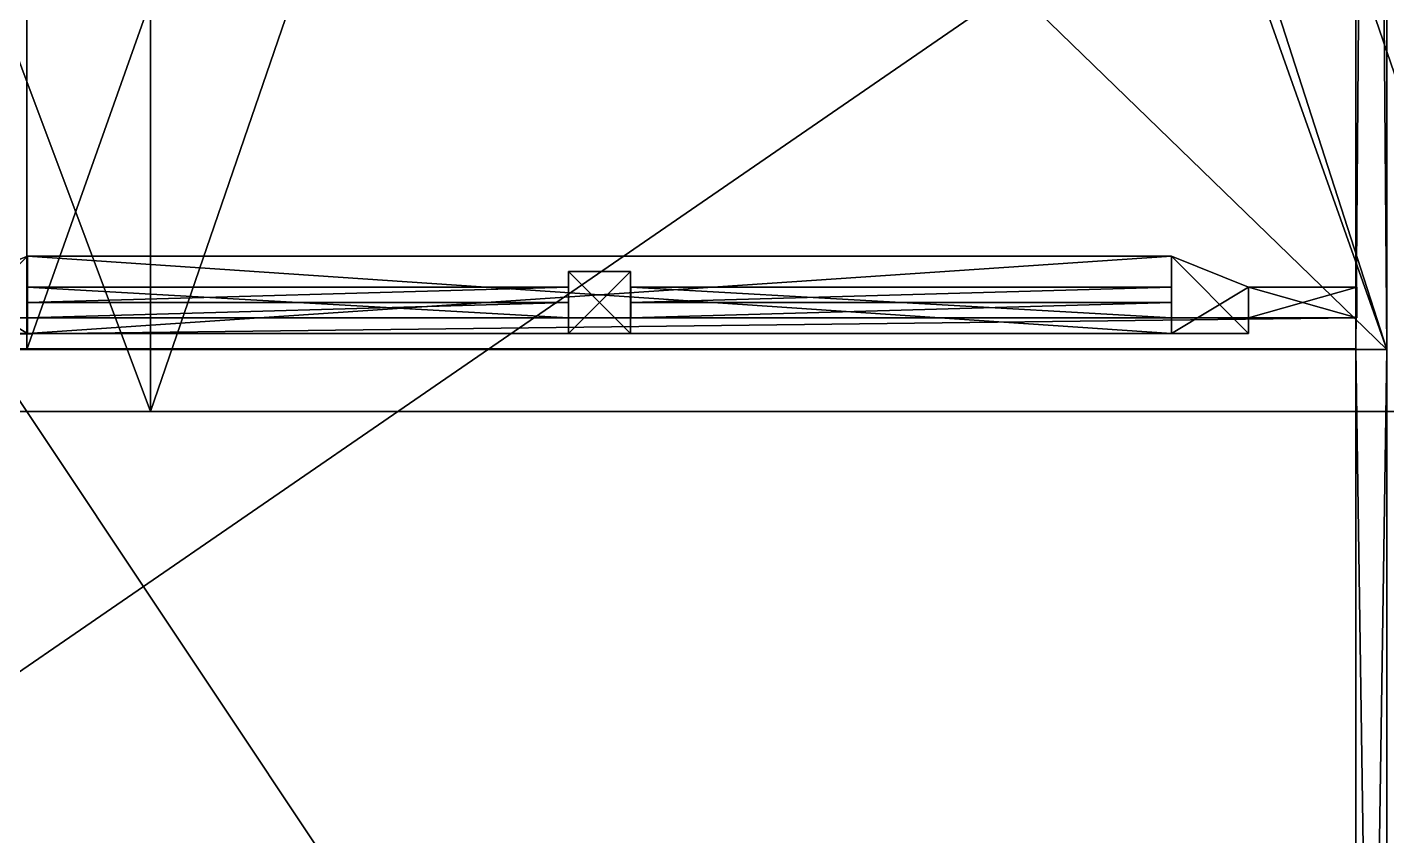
# Model space of a CAD drawing. Extents: x -137 to 215, y -152 to 256.
# Drawn here: x 39 to 126.9, y -47.5 to 4.8 of the extents above; entities that cross this region are included whole.
import ezdxf

# ---------------------------------------------------------------- set-up
doc = ezdxf.new("R2010")
doc.units = 0

msp = doc.modelspace()

# ---------------------------------------------------------------- meshes
at = {"layer": 'OBJECT005', "color": 50}
mesh = msp.add_polyface(dxfattribs=at)
corners = [(46.94104, -16.048004, 220), (-49.06012, -16.048004, 220), (-49.06012, 231.953125, 220), (46.942017, 231.953125, 220), (126.941986, 231.953125, 192), (-129.059204, 231.953125, 192), (-129.059204, -16.048004, 192), (126.94104, -16.048004, 192)]
mesh.append_faces([[corners[k] for k in face] for face in [(1, 3, 0), (5, 7, 4), (4, 2, 5), (6, 0, 7), (5, 1, 6), (3, 7, 0)]], dxfattribs={"vtx0": -1})
mesh.append_faces([[corners[k] for k in face] for face in [(1, 2, 3), (5, 6, 7), (4, 3, 2), (6, 1, 0), (5, 2, 1), (3, 4, 7)]], dxfattribs={"vtx2": -1})
at = {"layer": 'OBJECT006', "color": 50}
mesh = msp.add_polyface(dxfattribs=at)
corners = [(46.939911, -20.048004, 224), (46.938904, 235.953125, 224), (134.940002, 235.953125, 193), (134.940002, -20.046997, 193), (46.938904, 235.953125, 220), (46.939911, -20.048004, 220), (134.940002, -20.046997, 189), (134.940002, 235.953125, 189)]
mesh.append_faces([[corners[k] for k in face] for face in [(1, 3, 0), (5, 7, 4), (4, 0, 5), (6, 2, 7), (7, 1, 4), (5, 3, 6)]], dxfattribs={"vtx0": -1})
mesh.append_faces([[corners[k] for k in face] for face in [(1, 2, 3), (5, 6, 7), (4, 1, 0), (6, 3, 2), (7, 2, 1), (5, 0, 3)]], dxfattribs={"vtx2": -1})
at = {"layer": 'OBJECT007', "color": 50}
mesh = msp.add_polyface(dxfattribs=at)
corners = [(-49.060089, -20.046997, 224), (-49.061096, 235.953125, 224), (46.940002, 235.953125, 224), (46.94101, -20.046997, 224), (-49.061096, 235.953125, 220), (-49.060089, -20.046997, 220), (46.94101, -20.046997, 220), (46.940002, 235.953125, 220)]
mesh.append_faces([[corners[k] for k in face] for face in [(1, 3, 0), (5, 7, 4), (4, 0, 5), (6, 2, 7), (7, 1, 4), (5, 3, 6)]], dxfattribs={"vtx0": -1})
mesh.append_faces([[corners[k] for k in face] for face in [(1, 2, 3), (5, 6, 7), (4, 1, 0), (6, 3, 2), (7, 2, 1), (5, 0, 3)]], dxfattribs={"vtx2": -1})
at = {"layer": 'OBJECT009', "color": 50}
mesh = msp.add_polyface(dxfattribs=at)
corners = [(124.941406, -150.049377, 96), (124.941406, -16.046814, 96), (126.940002, -16.046814, 96), (126.938995, -152.047989, 96), (124.941406, -16.046814, 64), (124.941406, -150.049377, 64), (126.938995, -152.047989, 64), (126.940002, -16.046814, 64)]
mesh.append_faces([[corners[k] for k in face] for face in [(1, 3, 0), (5, 7, 4), (4, 0, 5), (6, 2, 7), (7, 1, 4), (5, 3, 6)]], dxfattribs={"vtx0": -1})
mesh.append_faces([[corners[k] for k in face] for face in [(1, 2, 3), (5, 6, 7), (4, 1, 0), (6, 3, 2), (7, 2, 1), (5, 0, 3)]], dxfattribs={"vtx2": -1})
at = {"layer": 'OBJECT012', "color": 50}
mesh = msp.add_polyface(dxfattribs=at)
corners = [(-129.059265, -152.046997, -64), (-129.060242, 231.953125, -64), (126.940002, 231.953125, -64), (126.940002, -152.046997, -64), (-129.060242, 231.953125, -192), (-129.059265, -152.046997, -192), (126.940002, -152.046997, -192), (126.940002, 231.953125, -192)]
mesh.append_faces([[corners[k] for k in face] for face in [(1, 3, 0), (5, 7, 4), (4, 0, 5), (6, 2, 7), (7, 1, 4), (5, 3, 6)]], dxfattribs={"vtx0": -1})
mesh.append_faces([[corners[k] for k in face] for face in [(1, 2, 3), (5, 6, 7), (4, 1, 0), (6, 3, 2), (7, 2, 1), (5, 0, 3)]], dxfattribs={"vtx2": -1})
at = {"layer": 'OBJECT017', "color": 50}
mesh = msp.add_polyface(dxfattribs=at)
corners = [(-129.058594, -152.046875, 64), (-129.058594, 23.952026, 64), (126.940033, 23.953033, 64), (126.939026, -152.046875, 64), (-129.058594, 23.952026, -64), (-129.058594, -152.046875, -64), (126.939026, -152.046875, -64), (126.940033, 23.953033, -64)]
mesh.append_faces([[corners[k] for k in face] for face in [(1, 3, 0), (5, 7, 4), (4, 0, 5), (6, 2, 7), (5, 3, 6), (7, 1, 4)]], dxfattribs={"vtx0": -1})
mesh.append_faces([[corners[k] for k in face] for face in [(1, 2, 3), (5, 6, 7), (4, 1, 0), (6, 3, 2), (5, 0, 3), (7, 2, 1)]], dxfattribs={"vtx2": -1})
at = {"layer": 'OBJECT037', "color": 50}
mesh = msp.add_polyface(dxfattribs=at)
corners = [(38.940002, -16.046997, 64), (126.939087, -16.04599, 64), (126.940094, 231.953125, 64), (38.940002, 231.952148, 64), (126.94101, 231.953125, 66), (126.940002, -16.04599, 66), (38.940002, 231.953003, 66), (38.940002, -16.046997, 66)]
mesh.append_faces([[corners[k] for k in face] for face in [(1, 3, 0), (2, 5, 4), (3, 4, 6), (1, 7, 5), (0, 6, 7), (4, 7, 6)]], dxfattribs={"vtx0": -1})
mesh.append_faces([[corners[k] for k in face] for face in [(1, 2, 3), (2, 1, 5), (3, 2, 4), (1, 0, 7), (0, 3, 6), (4, 5, 7)]], dxfattribs={"vtx2": -1})
at = {"layer": 'OBJECT038', "color": 50}
mesh = msp.add_polyface(dxfattribs=at)
corners = [(126.94101, 231.953125, 190), (126.94101, 231.953125, 66), (126.940002, -16.04599, 66), (126.940002, -16.04599, 190), (124.94101, 231.953979, 66), (124.94101, 231.953979, 190), (124.939972, -16.046021, 66), (124.939972, -16.046021, 190)]
mesh.append_faces([[corners[k] for k in face] for face in [(1, 3, 0), (1, 5, 4), (2, 7, 3), (0, 7, 5), (2, 4, 6), (6, 5, 7)]], dxfattribs={"vtx0": -1})
mesh.append_faces([[corners[k] for k in face] for face in [(1, 2, 3), (1, 0, 5), (2, 6, 7), (0, 3, 7), (2, 1, 4), (6, 4, 5)]], dxfattribs={"vtx2": -1})
at = {"layer": 'OBJECT039', "color": 50}
mesh = msp.add_polyface(dxfattribs=at)
corners = [(124.940002, -16, 66), (-41, -16, 66), (-41, -16, 190), (124.940002, -16, 190), (-41, -14, 66), (-41, -14, 190), (124.940002, -14, 190), (124.940002, -14, 66)]
mesh.append_faces([[corners[k] for k in face] for face in [(1, 3, 0), (1, 5, 2), (2, 6, 3), (1, 7, 4), (0, 6, 7), (4, 6, 5)]], dxfattribs={"vtx0": -1})
mesh.append_faces([[corners[k] for k in face] for face in [(1, 2, 3), (1, 4, 5), (2, 5, 6), (1, 0, 7), (0, 3, 6), (4, 7, 6)]], dxfattribs={"vtx2": -1})
at = {"layer": 'OBJECT040', "color": 50}
mesh = msp.add_polyface(dxfattribs=at)
corners = [(38.940002, 231.952148, 192), (126.940094, 231.953125, 192), (126.939087, -16.04599, 192), (38.940002, -16.046997, 192), (126.940002, -16.04599, 190), (126.94101, 231.953125, 190), (38.940002, 231.953003, 190), (38.940002, -16.046997, 190)]
mesh.append_faces([[corners[k] for k in face] for face in [(1, 3, 0), (2, 5, 4), (1, 6, 5), (3, 4, 7), (0, 7, 6), (4, 6, 7)]], dxfattribs={"vtx0": -1})
mesh.append_faces([[corners[k] for k in face] for face in [(1, 2, 3), (2, 1, 5), (1, 0, 6), (3, 2, 4), (0, 3, 7), (4, 5, 6)]], dxfattribs={"vtx2": -1})
at = {"layer": 'OBJECT103', "color": 50}
mesh = msp.add_polyface(dxfattribs=at)
corners = [(113, -14, 176), (78.028992, -14, 176), (78.028992, -13, 176), (113, -13, 176), (113, -12, 172), (78.028992, -12, 172), (78.028992, -14, 172), (113, -14, 172)]
mesh.append_faces([[corners[k] for k in face] for face in [(1, 3, 0), (5, 7, 4), (4, 2, 5), (6, 0, 7), (7, 3, 4), (5, 1, 6)]], dxfattribs={"vtx0": -1})
mesh.append_faces([[corners[k] for k in face] for face in [(1, 2, 3), (5, 6, 7), (4, 3, 2), (6, 1, 0), (7, 0, 3), (5, 2, 1)]], dxfattribs={"vtx2": -1})
at = {"layer": 'OBJECT104', "color": 50}
mesh = msp.add_polyface(dxfattribs=at)
corners = [(113, -14, 172), (78.028992, -14, 172), (78.028992, -13, 172), (113, -13, 172), (113, -12, 168), (78.028992, -12, 168), (78.028992, -14, 168), (113, -14, 168)]
mesh.append_faces([[corners[k] for k in face] for face in [(1, 3, 0), (5, 7, 4), (4, 2, 5), (6, 0, 7), (7, 3, 4), (5, 1, 6)]], dxfattribs={"vtx0": -1})
mesh.append_faces([[corners[k] for k in face] for face in [(1, 2, 3), (5, 6, 7), (4, 3, 2), (6, 1, 0), (7, 0, 3), (5, 2, 1)]], dxfattribs={"vtx2": -1})
at = {"layer": 'OBJECT105', "color": 50}
mesh = msp.add_polyface(dxfattribs=at)
corners = [(113, -14, 168), (78.028992, -14, 168), (78.028992, -13, 168), (113, -13, 168), (113, -12, 164), (78.028992, -12, 164), (78.028992, -14, 164), (113, -14, 164)]
mesh.append_faces([[corners[k] for k in face] for face in [(1, 3, 0), (5, 7, 4), (4, 2, 5), (6, 0, 7), (7, 3, 4), (5, 1, 6)]], dxfattribs={"vtx0": -1})
mesh.append_faces([[corners[k] for k in face] for face in [(1, 2, 3), (5, 6, 7), (4, 3, 2), (6, 1, 0), (7, 0, 3), (5, 2, 1)]], dxfattribs={"vtx2": -1})
at = {"layer": 'OBJECT106', "color": 50}
mesh = msp.add_polyface(dxfattribs=at)
corners = [(113, -14, 164), (78.028992, -14, 164), (78.028992, -13, 164), (113, -13, 164), (113, -12, 160), (78.028992, -12, 160), (78.028992, -14, 160), (113, -14, 160)]
mesh.append_faces([[corners[k] for k in face] for face in [(1, 3, 0), (5, 7, 4), (4, 2, 5), (6, 0, 7), (7, 3, 4), (5, 1, 6)]], dxfattribs={"vtx0": -1})
mesh.append_faces([[corners[k] for k in face] for face in [(1, 2, 3), (5, 6, 7), (4, 3, 2), (6, 1, 0), (7, 0, 3), (5, 2, 1)]], dxfattribs={"vtx2": -1})
at = {"layer": 'OBJECT107', "color": 50}
mesh = msp.add_polyface(dxfattribs=at)
corners = [(113, -14, 160), (78.028992, -14, 160), (78.028992, -13, 160), (113, -13, 160), (113, -12, 156), (78.028992, -12, 156), (78.028992, -14, 156), (113, -14, 156)]
mesh.append_faces([[corners[k] for k in face] for face in [(1, 3, 0), (5, 7, 4), (4, 2, 5), (6, 0, 7), (7, 3, 4), (5, 1, 6)]], dxfattribs={"vtx0": -1})
mesh.append_faces([[corners[k] for k in face] for face in [(1, 2, 3), (5, 6, 7), (4, 3, 2), (6, 1, 0), (7, 0, 3), (5, 2, 1)]], dxfattribs={"vtx2": -1})
at = {"layer": 'OBJECT108', "color": 50}
mesh = msp.add_polyface(dxfattribs=at)
corners = [(113, -14, 156), (78.028992, -14, 156), (78.028992, -13, 156), (113, -13, 156), (113, -12, 152), (78.028992, -12, 152), (78.028992, -14, 152), (113, -14, 152)]
mesh.append_faces([[corners[k] for k in face] for face in [(1, 3, 0), (5, 7, 4), (4, 2, 5), (6, 0, 7), (7, 3, 4), (5, 1, 6)]], dxfattribs={"vtx0": -1})
mesh.append_faces([[corners[k] for k in face] for face in [(1, 2, 3), (5, 6, 7), (4, 3, 2), (6, 1, 0), (7, 0, 3), (5, 2, 1)]], dxfattribs={"vtx2": -1})
at = {"layer": 'OBJECT109', "color": 50}
mesh = msp.add_polyface(dxfattribs=at)
corners = [(113, -14, 152), (78.028992, -14, 152), (78.028992, -13, 152), (113, -13, 152), (113, -12, 148), (78.028992, -12, 148), (78.028992, -14, 148), (113, -14, 148)]
mesh.append_faces([[corners[k] for k in face] for face in [(1, 3, 0), (5, 7, 4), (4, 2, 5), (6, 0, 7), (7, 3, 4), (5, 1, 6)]], dxfattribs={"vtx0": -1})
mesh.append_faces([[corners[k] for k in face] for face in [(1, 2, 3), (5, 6, 7), (4, 3, 2), (6, 1, 0), (7, 0, 3), (5, 2, 1)]], dxfattribs={"vtx2": -1})
at = {"layer": 'OBJECT110', "color": 50}
mesh = msp.add_polyface(dxfattribs=at)
corners = [(113, -14, 148), (78.028992, -14, 148), (78.028992, -13, 148), (113, -13, 148), (113, -12, 144), (78.028992, -12, 144), (78.028992, -14, 144), (113, -14, 144)]
mesh.append_faces([[corners[k] for k in face] for face in [(1, 3, 0), (5, 7, 4), (4, 2, 5), (6, 0, 7), (7, 3, 4), (5, 1, 6)]], dxfattribs={"vtx0": -1})
mesh.append_faces([[corners[k] for k in face] for face in [(1, 2, 3), (5, 6, 7), (4, 3, 2), (6, 1, 0), (7, 0, 3), (5, 2, 1)]], dxfattribs={"vtx2": -1})
at = {"layer": 'OBJECT111', "color": 50}
mesh = msp.add_polyface(dxfattribs=at)
corners = [(113, -14, 144), (78.028992, -14, 144), (78.028992, -13, 144), (113, -13, 144), (113, -12, 140), (78.028992, -12, 140), (78.028992, -14, 140), (113, -14, 140)]
mesh.append_faces([[corners[k] for k in face] for face in [(1, 3, 0), (5, 7, 4), (4, 2, 5), (6, 0, 7), (7, 3, 4), (5, 1, 6)]], dxfattribs={"vtx0": -1})
mesh.append_faces([[corners[k] for k in face] for face in [(1, 2, 3), (5, 6, 7), (4, 3, 2), (6, 1, 0), (7, 0, 3), (5, 2, 1)]], dxfattribs={"vtx2": -1})
at = {"layer": 'OBJECT112', "color": 50}
mesh = msp.add_polyface(dxfattribs=at)
corners = [(113, -14, 140), (78.028992, -14, 140), (78.028992, -13, 140), (113, -13, 140), (113, -12, 136), (78.028992, -12, 136), (78.028992, -14, 136), (113, -14, 136)]
mesh.append_faces([[corners[k] for k in face] for face in [(1, 3, 0), (5, 7, 4), (4, 2, 5), (6, 0, 7), (7, 3, 4), (5, 1, 6)]], dxfattribs={"vtx0": -1})
mesh.append_faces([[corners[k] for k in face] for face in [(1, 2, 3), (5, 6, 7), (4, 3, 2), (6, 1, 0), (7, 0, 3), (5, 2, 1)]], dxfattribs={"vtx2": -1})
at = {"layer": 'OBJECT113', "color": 50}
mesh = msp.add_polyface(dxfattribs=at)
corners = [(113, -14, 136), (78.028992, -14, 136), (78.028992, -13, 136), (113, -13, 136), (113, -12, 132), (78.028992, -12, 132), (78.028992, -14, 132), (113, -14, 132)]
mesh.append_faces([[corners[k] for k in face] for face in [(1, 3, 0), (5, 7, 4), (4, 2, 5), (6, 0, 7), (7, 3, 4), (5, 1, 6)]], dxfattribs={"vtx0": -1})
mesh.append_faces([[corners[k] for k in face] for face in [(1, 2, 3), (5, 6, 7), (4, 3, 2), (6, 1, 0), (7, 0, 3), (5, 2, 1)]], dxfattribs={"vtx2": -1})
at = {"layer": 'OBJECT114', "color": 50}
mesh = msp.add_polyface(dxfattribs=at)
corners = [(113, -14, 132), (78.028992, -14, 132), (78.028992, -13, 132), (113, -13, 132), (113, -12, 128), (78.028992, -12, 128), (78.028992, -14, 128), (113, -14, 128)]
mesh.append_faces([[corners[k] for k in face] for face in [(1, 3, 0), (5, 7, 4), (4, 2, 5), (6, 0, 7), (7, 3, 4), (5, 1, 6)]], dxfattribs={"vtx0": -1})
mesh.append_faces([[corners[k] for k in face] for face in [(1, 2, 3), (5, 6, 7), (4, 3, 2), (6, 1, 0), (7, 0, 3), (5, 2, 1)]], dxfattribs={"vtx2": -1})
at = {"layer": 'OBJECT115', "color": 50}
mesh = msp.add_polyface(dxfattribs=at)
corners = [(113, -14, 124), (78.028992, -14, 124), (78.028992, -13, 124), (113, -13, 124), (113, -12, 120), (78.028992, -12, 120), (78.028992, -14, 120), (113, -14, 120)]
mesh.append_faces([[corners[k] for k in face] for face in [(1, 3, 0), (5, 7, 4), (4, 2, 5), (6, 0, 7), (7, 3, 4), (5, 1, 6)]], dxfattribs={"vtx0": -1})
mesh.append_faces([[corners[k] for k in face] for face in [(1, 2, 3), (5, 6, 7), (4, 3, 2), (6, 1, 0), (7, 0, 3), (5, 2, 1)]], dxfattribs={"vtx2": -1})
at = {"layer": 'OBJECT116', "color": 50}
mesh = msp.add_polyface(dxfattribs=at)
corners = [(113, -14, 128), (78.028992, -14, 128), (78.028992, -13, 128), (113, -13, 128), (113, -12, 124), (78.028992, -12, 124), (78.028992, -14, 124), (113, -14, 124)]
mesh.append_faces([[corners[k] for k in face] for face in [(1, 3, 0), (5, 7, 4), (4, 2, 5), (6, 0, 7), (7, 3, 4), (5, 1, 6)]], dxfattribs={"vtx0": -1})
mesh.append_faces([[corners[k] for k in face] for face in [(1, 2, 3), (5, 6, 7), (4, 3, 2), (6, 1, 0), (7, 0, 3), (5, 2, 1)]], dxfattribs={"vtx2": -1})
at = {"layer": 'OBJECT117', "color": 50}
mesh = msp.add_polyface(dxfattribs=at)
corners = [(113, -14, 120), (78.028992, -14, 120), (78.028992, -13, 120), (113, -13, 120), (113, -12, 116), (78.028992, -12, 116), (78.028992, -14, 116), (113, -14, 116)]
mesh.append_faces([[corners[k] for k in face] for face in [(1, 3, 0), (5, 7, 4), (4, 2, 5), (6, 0, 7), (7, 3, 4), (5, 1, 6)]], dxfattribs={"vtx0": -1})
mesh.append_faces([[corners[k] for k in face] for face in [(1, 2, 3), (5, 6, 7), (4, 3, 2), (6, 1, 0), (7, 0, 3), (5, 2, 1)]], dxfattribs={"vtx2": -1})
at = {"layer": 'OBJECT118', "color": 50}
mesh = msp.add_polyface(dxfattribs=at)
corners = [(113, -14, 116), (78.028992, -14, 116), (78.028992, -13, 116), (113, -13, 116), (113, -12, 112), (78.028992, -12, 112), (78.028992, -14, 112), (113, -14, 112)]
mesh.append_faces([[corners[k] for k in face] for face in [(1, 3, 0), (5, 7, 4), (4, 2, 5), (6, 0, 7), (7, 3, 4), (5, 1, 6)]], dxfattribs={"vtx0": -1})
mesh.append_faces([[corners[k] for k in face] for face in [(1, 2, 3), (5, 6, 7), (4, 3, 2), (6, 1, 0), (7, 0, 3), (5, 2, 1)]], dxfattribs={"vtx2": -1})
at = {"layer": 'OBJECT119', "color": 50}
mesh = msp.add_polyface(dxfattribs=at)
corners = [(113, -14, 112), (78.028992, -14, 112), (78.028992, -13, 112), (113, -13, 112), (113, -12, 108), (78.028992, -12, 108), (78.028992, -14, 108), (113, -14, 108)]
mesh.append_faces([[corners[k] for k in face] for face in [(1, 3, 0), (5, 7, 4), (4, 2, 5), (6, 0, 7), (7, 3, 4), (5, 1, 6)]], dxfattribs={"vtx0": -1})
mesh.append_faces([[corners[k] for k in face] for face in [(1, 2, 3), (5, 6, 7), (4, 3, 2), (6, 1, 0), (7, 0, 3), (5, 2, 1)]], dxfattribs={"vtx2": -1})
at = {"layer": 'OBJECT120', "color": 50}
mesh = msp.add_polyface(dxfattribs=at)
corners = [(113, -14, 108), (78.028992, -14, 108), (78.028992, -13, 108), (113, -13, 108), (113, -12, 104), (78.028992, -12, 104), (78.028992, -14, 104), (113, -14, 104)]
mesh.append_faces([[corners[k] for k in face] for face in [(1, 3, 0), (5, 7, 4), (4, 2, 5), (6, 0, 7), (7, 3, 4), (5, 1, 6)]], dxfattribs={"vtx0": -1})
mesh.append_faces([[corners[k] for k in face] for face in [(1, 2, 3), (5, 6, 7), (4, 3, 2), (6, 1, 0), (7, 0, 3), (5, 2, 1)]], dxfattribs={"vtx2": -1})
at = {"layer": 'OBJECT121', "color": 50}
mesh = msp.add_polyface(dxfattribs=at)
corners = [(113, -14, 104), (78.028992, -14, 104), (78.028992, -13, 104), (113, -13, 104), (113, -12, 100), (78.028992, -12, 100), (78.028992, -14, 100), (113, -14, 100)]
mesh.append_faces([[corners[k] for k in face] for face in [(1, 3, 0), (5, 7, 4), (4, 2, 5), (6, 0, 7), (7, 3, 4), (5, 1, 6)]], dxfattribs={"vtx0": -1})
mesh.append_faces([[corners[k] for k in face] for face in [(1, 2, 3), (5, 6, 7), (4, 3, 2), (6, 1, 0), (7, 0, 3), (5, 2, 1)]], dxfattribs={"vtx2": -1})
at = {"layer": 'OBJECT122', "color": 50}
mesh = msp.add_polyface(dxfattribs=at)
corners = [(113, -14, 100), (78.028992, -14, 100), (78.028992, -13, 100), (113, -13, 100), (113, -12, 96), (78.028992, -12, 96), (78.028992, -14, 96), (113, -14, 96)]
mesh.append_faces([[corners[k] for k in face] for face in [(1, 3, 0), (5, 7, 4), (4, 2, 5), (6, 0, 7), (7, 3, 4), (5, 1, 6)]], dxfattribs={"vtx0": -1})
mesh.append_faces([[corners[k] for k in face] for face in [(1, 2, 3), (5, 6, 7), (4, 3, 2), (6, 1, 0), (7, 0, 3), (5, 2, 1)]], dxfattribs={"vtx2": -1})
at = {"layer": 'OBJECT123', "color": 50}
mesh = msp.add_polyface(dxfattribs=at)
corners = [(113, -14, 96), (78.028992, -14, 96), (78.028992, -13, 96), (113, -13, 96), (113, -12, 92), (78.028992, -12, 92), (78.028992, -14, 92), (113, -14, 92)]
mesh.append_faces([[corners[k] for k in face] for face in [(1, 3, 0), (5, 7, 4), (4, 2, 5), (6, 0, 7), (7, 3, 4), (5, 1, 6)]], dxfattribs={"vtx0": -1})
mesh.append_faces([[corners[k] for k in face] for face in [(1, 2, 3), (5, 6, 7), (4, 3, 2), (6, 1, 0), (7, 0, 3), (5, 2, 1)]], dxfattribs={"vtx2": -1})
at = {"layer": 'OBJECT124', "color": 50}
mesh = msp.add_polyface(dxfattribs=at)
corners = [(113, -14, 92), (78.028992, -14, 92), (78.028992, -13, 92), (113, -13, 92), (113, -12, 88), (78.028992, -12, 88), (78.028992, -14, 88), (113, -14, 88)]
mesh.append_faces([[corners[k] for k in face] for face in [(1, 3, 0), (5, 7, 4), (4, 2, 5), (6, 0, 7), (7, 3, 4), (5, 1, 6)]], dxfattribs={"vtx0": -1})
mesh.append_faces([[corners[k] for k in face] for face in [(1, 2, 3), (5, 6, 7), (4, 3, 2), (6, 1, 0), (7, 0, 3), (5, 2, 1)]], dxfattribs={"vtx2": -1})
at = {"layer": 'OBJECT125', "color": 50}
mesh = msp.add_polyface(dxfattribs=at)
corners = [(113, -14, 88), (78.028992, -14, 88), (78.028992, -13, 88), (113, -13, 88), (113, -12, 84), (78.028992, -12, 84), (78.028992, -14, 84), (113, -14, 84)]
mesh.append_faces([[corners[k] for k in face] for face in [(1, 3, 0), (5, 7, 4), (4, 2, 5), (6, 0, 7), (7, 3, 4), (5, 1, 6)]], dxfattribs={"vtx0": -1})
mesh.append_faces([[corners[k] for k in face] for face in [(1, 2, 3), (5, 6, 7), (4, 3, 2), (6, 1, 0), (7, 0, 3), (5, 2, 1)]], dxfattribs={"vtx2": -1})
at = {"layer": 'OBJECT126', "color": 50}
mesh = msp.add_polyface(dxfattribs=at)
corners = [(74, -14, 76), (39, -14, 76), (39, -13, 76), (74, -13, 76), (74, -12, 72), (39, -12, 72), (39, -14, 72), (74, -14, 72)]
mesh.append_faces([[corners[k] for k in face] for face in [(1, 3, 0), (5, 7, 4), (4, 2, 5), (6, 0, 7), (7, 3, 4), (5, 1, 6)]], dxfattribs={"vtx0": -1})
mesh.append_faces([[corners[k] for k in face] for face in [(1, 2, 3), (5, 6, 7), (4, 3, 2), (6, 1, 0), (7, 0, 3), (5, 2, 1)]], dxfattribs={"vtx2": -1})
at = {"layer": 'OBJECT127', "color": 50}
mesh = msp.add_polyface(dxfattribs=at)
corners = [(74, -14, 80), (39, -14, 80), (39, -13, 80), (74, -13, 80), (74, -12, 76), (39, -12, 76), (39, -14, 76), (74, -14, 76)]
mesh.append_faces([[corners[k] for k in face] for face in [(1, 3, 0), (5, 7, 4), (4, 2, 5), (6, 0, 7), (7, 3, 4), (5, 1, 6)]], dxfattribs={"vtx0": -1})
mesh.append_faces([[corners[k] for k in face] for face in [(1, 2, 3), (5, 6, 7), (4, 3, 2), (6, 1, 0), (7, 0, 3), (5, 2, 1)]], dxfattribs={"vtx2": -1})
at = {"layer": 'OBJECT128', "color": 50}
mesh = msp.add_polyface(dxfattribs=at)
corners = [(74, -14, 84), (39, -14, 84), (39, -13, 84), (74, -13, 84), (74, -12, 80), (39, -12, 80), (39, -14, 80), (74, -14, 80)]
mesh.append_faces([[corners[k] for k in face] for face in [(1, 3, 0), (5, 7, 4), (4, 2, 5), (6, 0, 7), (7, 3, 4), (5, 1, 6)]], dxfattribs={"vtx0": -1})
mesh.append_faces([[corners[k] for k in face] for face in [(1, 2, 3), (5, 6, 7), (4, 3, 2), (6, 1, 0), (7, 0, 3), (5, 2, 1)]], dxfattribs={"vtx2": -1})
at = {"layer": 'OBJECT129', "color": 50}
mesh = msp.add_polyface(dxfattribs=at)
corners = [(74, -14, 88), (39, -14, 88), (39, -13, 88), (74, -13, 88), (74, -12, 84), (39, -12, 84), (39, -14, 84), (74, -14, 84)]
mesh.append_faces([[corners[k] for k in face] for face in [(1, 3, 0), (5, 7, 4), (4, 2, 5), (6, 0, 7), (7, 3, 4), (5, 1, 6)]], dxfattribs={"vtx0": -1})
mesh.append_faces([[corners[k] for k in face] for face in [(1, 2, 3), (5, 6, 7), (4, 3, 2), (6, 1, 0), (7, 0, 3), (5, 2, 1)]], dxfattribs={"vtx2": -1})
at = {"layer": 'OBJECT130', "color": 50}
mesh = msp.add_polyface(dxfattribs=at)
corners = [(74, -14, 92), (39, -14, 92), (39, -13, 92), (74, -13, 92), (74, -12, 88), (39, -12, 88), (39, -14, 88), (74, -14, 88)]
mesh.append_faces([[corners[k] for k in face] for face in [(1, 3, 0), (5, 7, 4), (4, 2, 5), (6, 0, 7), (7, 3, 4), (5, 1, 6)]], dxfattribs={"vtx0": -1})
mesh.append_faces([[corners[k] for k in face] for face in [(1, 2, 3), (5, 6, 7), (4, 3, 2), (6, 1, 0), (7, 0, 3), (5, 2, 1)]], dxfattribs={"vtx2": -1})
at = {"layer": 'OBJECT131', "color": 50}
mesh = msp.add_polyface(dxfattribs=at)
corners = [(74, -14, 96), (39, -14, 96), (39, -13, 96), (74, -13, 96), (74, -12, 92), (39, -12, 92), (39, -14, 92), (74, -14, 92)]
mesh.append_faces([[corners[k] for k in face] for face in [(1, 3, 0), (5, 7, 4), (4, 2, 5), (6, 0, 7), (7, 3, 4), (5, 1, 6)]], dxfattribs={"vtx0": -1})
mesh.append_faces([[corners[k] for k in face] for face in [(1, 2, 3), (5, 6, 7), (4, 3, 2), (6, 1, 0), (7, 0, 3), (5, 2, 1)]], dxfattribs={"vtx2": -1})
at = {"layer": 'OBJECT132', "color": 50}
mesh = msp.add_polyface(dxfattribs=at)
corners = [(74, -14, 100), (39, -14, 100), (39, -13, 100), (74, -13, 100), (74, -12, 96), (39, -12, 96), (39, -14, 96), (74, -14, 96)]
mesh.append_faces([[corners[k] for k in face] for face in [(1, 3, 0), (5, 7, 4), (4, 2, 5), (6, 0, 7), (7, 3, 4), (5, 1, 6)]], dxfattribs={"vtx0": -1})
mesh.append_faces([[corners[k] for k in face] for face in [(1, 2, 3), (5, 6, 7), (4, 3, 2), (6, 1, 0), (7, 0, 3), (5, 2, 1)]], dxfattribs={"vtx2": -1})
at = {"layer": 'OBJECT133', "color": 50}
mesh = msp.add_polyface(dxfattribs=at)
corners = [(74, -14, 104), (39, -14, 104), (39, -13, 104), (74, -13, 104), (74, -12, 100), (39, -12, 100), (39, -14, 100), (74, -14, 100)]
mesh.append_faces([[corners[k] for k in face] for face in [(1, 3, 0), (5, 7, 4), (4, 2, 5), (6, 0, 7), (7, 3, 4), (5, 1, 6)]], dxfattribs={"vtx0": -1})
mesh.append_faces([[corners[k] for k in face] for face in [(1, 2, 3), (5, 6, 7), (4, 3, 2), (6, 1, 0), (7, 0, 3), (5, 2, 1)]], dxfattribs={"vtx2": -1})
at = {"layer": 'OBJECT134', "color": 50}
mesh = msp.add_polyface(dxfattribs=at)
corners = [(74, -14, 108), (39, -14, 108), (39, -13, 108), (74, -13, 108), (74, -12, 104), (39, -12, 104), (39, -14, 104), (74, -14, 104)]
mesh.append_faces([[corners[k] for k in face] for face in [(1, 3, 0), (5, 7, 4), (4, 2, 5), (6, 0, 7), (7, 3, 4), (5, 1, 6)]], dxfattribs={"vtx0": -1})
mesh.append_faces([[corners[k] for k in face] for face in [(1, 2, 3), (5, 6, 7), (4, 3, 2), (6, 1, 0), (7, 0, 3), (5, 2, 1)]], dxfattribs={"vtx2": -1})
at = {"layer": 'OBJECT135', "color": 50}
mesh = msp.add_polyface(dxfattribs=at)
corners = [(74, -14, 112), (39, -14, 112), (39, -13, 112), (74, -13, 112), (74, -12, 108), (39, -12, 108), (39, -14, 108), (74, -14, 108)]
mesh.append_faces([[corners[k] for k in face] for face in [(1, 3, 0), (5, 7, 4), (4, 2, 5), (6, 0, 7), (7, 3, 4), (5, 1, 6)]], dxfattribs={"vtx0": -1})
mesh.append_faces([[corners[k] for k in face] for face in [(1, 2, 3), (5, 6, 7), (4, 3, 2), (6, 1, 0), (7, 0, 3), (5, 2, 1)]], dxfattribs={"vtx2": -1})
at = {"layer": 'OBJECT136', "color": 50}
mesh = msp.add_polyface(dxfattribs=at)
corners = [(74, -14, 116), (39, -14, 116), (39, -13, 116), (74, -13, 116), (74, -12, 112), (39, -12, 112), (39, -14, 112), (74, -14, 112)]
mesh.append_faces([[corners[k] for k in face] for face in [(1, 3, 0), (5, 7, 4), (4, 2, 5), (6, 0, 7), (7, 3, 4), (5, 1, 6)]], dxfattribs={"vtx0": -1})
mesh.append_faces([[corners[k] for k in face] for face in [(1, 2, 3), (5, 6, 7), (4, 3, 2), (6, 1, 0), (7, 0, 3), (5, 2, 1)]], dxfattribs={"vtx2": -1})
at = {"layer": 'OBJECT137', "color": 50}
mesh = msp.add_polyface(dxfattribs=at)
corners = [(74, -14, 120), (39, -14, 120), (39, -13, 120), (74, -13, 120), (74, -12, 116), (39, -12, 116), (39, -14, 116), (74, -14, 116)]
mesh.append_faces([[corners[k] for k in face] for face in [(1, 3, 0), (5, 7, 4), (4, 2, 5), (6, 0, 7), (7, 3, 4), (5, 1, 6)]], dxfattribs={"vtx0": -1})
mesh.append_faces([[corners[k] for k in face] for face in [(1, 2, 3), (5, 6, 7), (4, 3, 2), (6, 1, 0), (7, 0, 3), (5, 2, 1)]], dxfattribs={"vtx2": -1})
at = {"layer": 'OBJECT138', "color": 50}
mesh = msp.add_polyface(dxfattribs=at)
corners = [(74, -14, 124), (39, -14, 124), (39, -13, 124), (74, -13, 124), (74, -12, 120), (39, -12, 120), (39, -14, 120), (74, -14, 120)]
mesh.append_faces([[corners[k] for k in face] for face in [(1, 3, 0), (5, 7, 4), (4, 2, 5), (6, 0, 7), (7, 3, 4), (5, 1, 6)]], dxfattribs={"vtx0": -1})
mesh.append_faces([[corners[k] for k in face] for face in [(1, 2, 3), (5, 6, 7), (4, 3, 2), (6, 1, 0), (7, 0, 3), (5, 2, 1)]], dxfattribs={"vtx2": -1})
at = {"layer": 'OBJECT139', "color": 50}
mesh = msp.add_polyface(dxfattribs=at)
corners = [(74, -14, 128), (39, -14, 128), (39, -13, 128), (74, -13, 128), (74, -12, 124), (39, -12, 124), (39, -14, 124), (74, -14, 124)]
mesh.append_faces([[corners[k] for k in face] for face in [(1, 3, 0), (5, 7, 4), (4, 2, 5), (6, 0, 7), (7, 3, 4), (5, 1, 6)]], dxfattribs={"vtx0": -1})
mesh.append_faces([[corners[k] for k in face] for face in [(1, 2, 3), (5, 6, 7), (4, 3, 2), (6, 1, 0), (7, 0, 3), (5, 2, 1)]], dxfattribs={"vtx2": -1})
at = {"layer": 'OBJECT140', "color": 50}
mesh = msp.add_polyface(dxfattribs=at)
corners = [(74, -14, 132), (39, -14, 132), (39, -13, 132), (74, -13, 132), (74, -12, 128), (39, -12, 128), (39, -14, 128), (74, -14, 128)]
mesh.append_faces([[corners[k] for k in face] for face in [(1, 3, 0), (5, 7, 4), (4, 2, 5), (6, 0, 7), (7, 3, 4), (5, 1, 6)]], dxfattribs={"vtx0": -1})
mesh.append_faces([[corners[k] for k in face] for face in [(1, 2, 3), (5, 6, 7), (4, 3, 2), (6, 1, 0), (7, 0, 3), (5, 2, 1)]], dxfattribs={"vtx2": -1})
at = {"layer": 'OBJECT141', "color": 50}
mesh = msp.add_polyface(dxfattribs=at)
corners = [(74, -14, 136), (39, -14, 136), (39, -13, 136), (74, -13, 136), (74, -12, 132), (39, -12, 132), (39, -14, 132), (74, -14, 132)]
mesh.append_faces([[corners[k] for k in face] for face in [(1, 3, 0), (5, 7, 4), (4, 2, 5), (6, 0, 7), (7, 3, 4), (5, 1, 6)]], dxfattribs={"vtx0": -1})
mesh.append_faces([[corners[k] for k in face] for face in [(1, 2, 3), (5, 6, 7), (4, 3, 2), (6, 1, 0), (7, 0, 3), (5, 2, 1)]], dxfattribs={"vtx2": -1})
at = {"layer": 'OBJECT142', "color": 50}
mesh = msp.add_polyface(dxfattribs=at)
corners = [(74, -14, 144), (39, -14, 144), (39, -13, 144), (74, -13, 144), (74, -12, 140), (39, -12, 140), (39, -14, 140), (74, -14, 140)]
mesh.append_faces([[corners[k] for k in face] for face in [(1, 3, 0), (5, 7, 4), (4, 2, 5), (6, 0, 7), (7, 3, 4), (5, 1, 6)]], dxfattribs={"vtx0": -1})
mesh.append_faces([[corners[k] for k in face] for face in [(1, 2, 3), (5, 6, 7), (4, 3, 2), (6, 1, 0), (7, 0, 3), (5, 2, 1)]], dxfattribs={"vtx2": -1})
at = {"layer": 'OBJECT143', "color": 50}
mesh = msp.add_polyface(dxfattribs=at)
corners = [(74, -14, 140), (39, -14, 140), (39, -13, 140), (74, -13, 140), (74, -12, 136), (39, -12, 136), (39, -14, 136), (74, -14, 136)]
mesh.append_faces([[corners[k] for k in face] for face in [(1, 3, 0), (5, 7, 4), (4, 2, 5), (6, 0, 7), (7, 3, 4), (5, 1, 6)]], dxfattribs={"vtx0": -1})
mesh.append_faces([[corners[k] for k in face] for face in [(1, 2, 3), (5, 6, 7), (4, 3, 2), (6, 1, 0), (7, 0, 3), (5, 2, 1)]], dxfattribs={"vtx2": -1})
at = {"layer": 'OBJECT144', "color": 50}
mesh = msp.add_polyface(dxfattribs=at)
corners = [(74, -14, 152), (39, -14, 152), (39, -13, 152), (74, -13, 152), (74, -12, 148), (39, -12, 148), (39, -14, 148), (74, -14, 148)]
mesh.append_faces([[corners[k] for k in face] for face in [(1, 3, 0), (5, 7, 4), (4, 2, 5), (6, 0, 7), (7, 3, 4), (5, 1, 6)]], dxfattribs={"vtx0": -1})
mesh.append_faces([[corners[k] for k in face] for face in [(1, 2, 3), (5, 6, 7), (4, 3, 2), (6, 1, 0), (7, 0, 3), (5, 2, 1)]], dxfattribs={"vtx2": -1})
at = {"layer": 'OBJECT145', "color": 50}
mesh = msp.add_polyface(dxfattribs=at)
corners = [(74, -14, 148), (39, -14, 148), (39, -13, 148), (74, -13, 148), (74, -12, 144), (39, -12, 144), (39, -14, 144), (74, -14, 144)]
mesh.append_faces([[corners[k] for k in face] for face in [(1, 3, 0), (5, 7, 4), (4, 2, 5), (6, 0, 7), (7, 3, 4), (5, 1, 6)]], dxfattribs={"vtx0": -1})
mesh.append_faces([[corners[k] for k in face] for face in [(1, 2, 3), (5, 6, 7), (4, 3, 2), (6, 1, 0), (7, 0, 3), (5, 2, 1)]], dxfattribs={"vtx2": -1})
at = {"layer": 'OBJECT146', "color": 50}
mesh = msp.add_polyface(dxfattribs=at)
corners = [(74, -14, 156), (39, -14, 156), (39, -13, 156), (74, -13, 156), (74, -12, 152), (39, -12, 152), (39, -14, 152), (74, -14, 152)]
mesh.append_faces([[corners[k] for k in face] for face in [(1, 3, 0), (5, 7, 4), (4, 2, 5), (6, 0, 7), (7, 3, 4), (5, 1, 6)]], dxfattribs={"vtx0": -1})
mesh.append_faces([[corners[k] for k in face] for face in [(1, 2, 3), (5, 6, 7), (4, 3, 2), (6, 1, 0), (7, 0, 3), (5, 2, 1)]], dxfattribs={"vtx2": -1})
at = {"layer": 'OBJECT147', "color": 50}
mesh = msp.add_polyface(dxfattribs=at)
corners = [(74, -14, 160), (39, -14, 160), (39, -13, 160), (74, -13, 160), (74, -12, 156), (39, -12, 156), (39, -14, 156), (74, -14, 156)]
mesh.append_faces([[corners[k] for k in face] for face in [(1, 3, 0), (5, 7, 4), (4, 2, 5), (6, 0, 7), (7, 3, 4), (5, 1, 6)]], dxfattribs={"vtx0": -1})
mesh.append_faces([[corners[k] for k in face] for face in [(1, 2, 3), (5, 6, 7), (4, 3, 2), (6, 1, 0), (7, 0, 3), (5, 2, 1)]], dxfattribs={"vtx2": -1})
at = {"layer": 'OBJECT148', "color": 50}
mesh = msp.add_polyface(dxfattribs=at)
corners = [(74, -14, 164), (39, -14, 164), (39, -13, 164), (74, -13, 164), (74, -12, 160), (39, -12, 160), (39, -14, 160), (74, -14, 160)]
mesh.append_faces([[corners[k] for k in face] for face in [(1, 3, 0), (5, 7, 4), (4, 2, 5), (6, 0, 7), (7, 3, 4), (5, 1, 6)]], dxfattribs={"vtx0": -1})
mesh.append_faces([[corners[k] for k in face] for face in [(1, 2, 3), (5, 6, 7), (4, 3, 2), (6, 1, 0), (7, 0, 3), (5, 2, 1)]], dxfattribs={"vtx2": -1})
at = {"layer": 'OBJECT149', "color": 50}
mesh = msp.add_polyface(dxfattribs=at)
corners = [(74, -14, 168), (39, -14, 168), (39, -13, 168), (74, -13, 168), (74, -12, 164), (39, -12, 164), (39, -14, 164), (74, -14, 164)]
mesh.append_faces([[corners[k] for k in face] for face in [(1, 3, 0), (5, 7, 4), (4, 2, 5), (6, 0, 7), (7, 3, 4), (5, 1, 6)]], dxfattribs={"vtx0": -1})
mesh.append_faces([[corners[k] for k in face] for face in [(1, 2, 3), (5, 6, 7), (4, 3, 2), (6, 1, 0), (7, 0, 3), (5, 2, 1)]], dxfattribs={"vtx2": -1})
at = {"layer": 'OBJECT150', "color": 50}
mesh = msp.add_polyface(dxfattribs=at)
corners = [(74, -14, 172), (39, -14, 172), (39, -13, 172), (74, -13, 172), (74, -12, 168), (39, -12, 168), (39, -14, 168), (74, -14, 168)]
mesh.append_faces([[corners[k] for k in face] for face in [(1, 3, 0), (5, 7, 4), (4, 2, 5), (6, 0, 7), (7, 3, 4), (5, 1, 6)]], dxfattribs={"vtx0": -1})
mesh.append_faces([[corners[k] for k in face] for face in [(1, 2, 3), (5, 6, 7), (4, 3, 2), (6, 1, 0), (7, 0, 3), (5, 2, 1)]], dxfattribs={"vtx2": -1})
at = {"layer": 'OBJECT151', "color": 50}
mesh = msp.add_polyface(dxfattribs=at)
corners = [(74, -14, 176), (39, -14, 176), (39, -13, 176), (74, -13, 176), (74, -12, 172), (39, -12, 172), (39, -14, 172), (74, -14, 172)]
mesh.append_faces([[corners[k] for k in face] for face in [(1, 3, 0), (5, 7, 4), (4, 2, 5), (6, 0, 7), (7, 3, 4), (5, 1, 6)]], dxfattribs={"vtx0": -1})
mesh.append_faces([[corners[k] for k in face] for face in [(1, 2, 3), (5, 6, 7), (4, 3, 2), (6, 1, 0), (7, 0, 3), (5, 2, 1)]], dxfattribs={"vtx2": -1})
at = {"layer": 'OBJECT152', "color": 50}
mesh = msp.add_polyface(dxfattribs=at)
corners = [(113, -14, 84), (78.028992, -14, 84), (78.028992, -13, 84), (113, -13, 84), (113, -12, 80), (78.028992, -12, 80), (78.028992, -14, 80), (113, -14, 80)]
mesh.append_faces([[corners[k] for k in face] for face in [(1, 3, 0), (5, 7, 4), (4, 2, 5), (6, 0, 7), (7, 3, 4), (5, 1, 6)]], dxfattribs={"vtx0": -1})
mesh.append_faces([[corners[k] for k in face] for face in [(1, 2, 3), (5, 6, 7), (4, 3, 2), (6, 1, 0), (7, 0, 3), (5, 2, 1)]], dxfattribs={"vtx2": -1})
at = {"layer": 'OBJECT153', "color": 50}
mesh = msp.add_polyface(dxfattribs=at)
corners = [(113, -14, 80), (78.028992, -14, 80), (78.028992, -13, 80), (113, -13, 80), (113, -12, 76), (78.028992, -12, 76), (78.028992, -14, 76), (113, -14, 76)]
mesh.append_faces([[corners[k] for k in face] for face in [(1, 3, 0), (5, 7, 4), (4, 2, 5), (6, 0, 7), (7, 3, 4), (5, 1, 6)]], dxfattribs={"vtx0": -1})
mesh.append_faces([[corners[k] for k in face] for face in [(1, 2, 3), (5, 6, 7), (4, 3, 2), (6, 1, 0), (7, 0, 3), (5, 2, 1)]], dxfattribs={"vtx2": -1})
at = {"layer": 'OBJECT154', "color": 50}
mesh = msp.add_polyface(dxfattribs=at)
corners = [(113, -14, 76), (78.028992, -14, 76), (78.028992, -13, 76), (113, -13, 76), (113, -12, 72), (78.028992, -12, 72), (78.028992, -14, 72), (113, -14, 72)]
mesh.append_faces([[corners[k] for k in face] for face in [(1, 3, 0), (5, 7, 4), (4, 2, 5), (6, 0, 7), (7, 3, 4), (5, 1, 6)]], dxfattribs={"vtx0": -1})
mesh.append_faces([[corners[k] for k in face] for face in [(1, 2, 3), (5, 6, 7), (4, 3, 2), (6, 1, 0), (7, 0, 3), (5, 2, 1)]], dxfattribs={"vtx2": -1})
at = {"layer": 'OBJECT155', "color": 50}
mesh = msp.add_polyface(dxfattribs=at)
corners = [(78, -15, 72), (74, -15, 72), (74, -15, 176), (78, -15, 176), (78, -11, 72), (74, -11, 72), (74, -11, 176), (78, -11, 176)]
mesh.append_faces([[corners[k] for k in face] for face in [(1, 3, 0), (5, 0, 4), (5, 7, 6), (1, 6, 2), (2, 7, 3), (4, 3, 7)]], dxfattribs={"vtx0": -1})
mesh.append_faces([[corners[k] for k in face] for face in [(1, 2, 3), (5, 1, 0), (5, 4, 7), (1, 5, 6), (2, 6, 7), (4, 0, 3)]], dxfattribs={"vtx2": -1})
at = {"layer": 'OBJECT156', "color": 50}
mesh = msp.add_polyface(dxfattribs=at)
corners = [(113, -15, 72), (113, -15, 66), (39, -15, 66), (39, -15, 72), (113, -10, 66), (39, -10, 66), (39, -10, 72), (113, -10, 72)]
mesh.append_faces([[corners[k] for k in face] for face in [(1, 3, 0), (5, 1, 4), (5, 7, 6), (4, 0, 7), (2, 6, 3), (3, 7, 0)]], dxfattribs={"vtx0": -1})
mesh.append_faces([[corners[k] for k in face] for face in [(1, 2, 3), (5, 2, 1), (5, 4, 7), (4, 1, 0), (2, 5, 6), (3, 6, 7)]], dxfattribs={"vtx2": -1})
at = {"layer": 'OBJECT157', "color": 50}
mesh = msp.add_polyface(dxfattribs=at)
corners = [(39, -15, 66), (34, -15, 66), (34, -15, 182), (39, -15, 182), (39, -10, 66), (34, -12, 66), (34, -12, 182), (39, -10, 182)]
mesh.append_faces([[corners[k] for k in face] for face in [(1, 3, 0), (5, 0, 4), (5, 7, 6), (1, 6, 2), (2, 7, 3), (4, 3, 7)]], dxfattribs={"vtx0": -1})
mesh.append_faces([[corners[k] for k in face] for face in [(1, 2, 3), (5, 1, 0), (5, 4, 7), (1, 5, 6), (2, 6, 7), (4, 0, 3)]], dxfattribs={"vtx2": -1})
at = {"layer": 'OBJECT158', "color": 50}
mesh = msp.add_polyface(dxfattribs=at)
corners = [(118, -15, 66), (113, -15, 66), (113, -15, 182), (118, -15, 182), (118, -12, 66), (113, -10, 66), (118, -12, 182), (113, -10, 182)]
mesh.append_faces([[corners[k] for k in face] for face in [(1, 3, 0), (0, 5, 1), (4, 7, 5), (2, 6, 3), (4, 3, 6), (1, 7, 2)]], dxfattribs={"vtx0": -1})
mesh.append_faces([[corners[k] for k in face] for face in [(1, 2, 3), (0, 4, 5), (4, 6, 7), (2, 7, 6), (4, 0, 3), (1, 5, 7)]], dxfattribs={"vtx2": -1})
at = {"layer": 'OBJECT159', "color": 50}
mesh = msp.add_polyface(dxfattribs=at)
corners = [(39, -15, 176), (39, -15, 182), (113, -15, 182), (113, -15, 176), (113, -10, 176), (113, -10, 182), (39, -10, 182), (39, -10, 176)]
mesh.append_faces([[corners[k] for k in face] for face in [(1, 3, 0), (5, 7, 4), (1, 5, 2), (4, 2, 5), (0, 6, 1), (7, 3, 4)]], dxfattribs={"vtx0": -1})
mesh.append_faces([[corners[k] for k in face] for face in [(1, 2, 3), (5, 6, 7), (1, 6, 5), (4, 3, 2), (0, 7, 6), (7, 0, 3)]], dxfattribs={"vtx2": -1})
at = {"layer": 'OBJECT191', "color": 50}
mesh = msp.add_polyface(dxfattribs=at)
corners = [(118, -12, 77), (125, -12, 77), (125, -14, 77), (118, -14, 77), (118, -14, 66), (125, -14, 66), (125, -12, 66), (118, -12, 66)]
mesh.append_faces([[corners[k] for k in face] for face in [(1, 3, 0), (5, 7, 4), (5, 1, 6), (6, 0, 7), (4, 2, 5), (7, 3, 4)]], dxfattribs={"vtx0": -1})
mesh.append_faces([[corners[k] for k in face] for face in [(1, 2, 3), (5, 6, 7), (5, 2, 1), (6, 1, 0), (4, 3, 2), (7, 0, 3)]], dxfattribs={"vtx2": -1})

doc.saveas('drawing.dxf')
